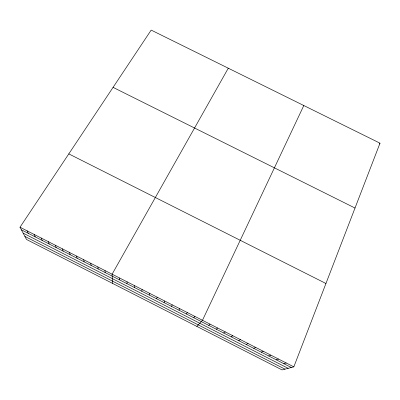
<?xml version="1.0" encoding="UTF-8"?>
<svg xmlns="http://www.w3.org/2000/svg" width="400" height="400" viewBox="0 0 400 400"><rect width="100%" height="100%" fill="white"/><g stroke="black" fill="none" stroke-linecap="round" stroke-linejoin="round"><path stroke-width="0.6" d="M119.585 279.91L119.6 278.01M126.98 283.68L127.1 281.835M134.38 287.455L134.61 285.665M141.79 291.235L142.125 289.495M149.2 295.015L149.645 293.33M156.625 298.8L157.175 297.17M293.83 366.855L380 143.19L151.175 30.095L20 227.225L26.51 239.465L282.05 369.905L293.83 366.855L20 227.225M164.05 302.59L164.705 301.015M303.805 105.53L202.48 320.275L196.86 326.42M171.485 306.38L172.25 304.86M228.285 68.205L112.105 274.19L112.525 283.37M178.925 310.175L179.795 308.705M186.375 313.975L187.35 312.56M193.825 317.775L194.915 316.415M379.225 143.99L380 143.19M208.755 325.39L210.055 324.135M216.225 329.2L217.64 328.005M223.705 333.015L225.225 331.875M231.195 336.835L232.82 335.745M238.685 340.655L240.425 339.62M246.185 344.48L248.035 343.505M253.695 348.31L255.65 347.385M261.205 352.145L263.27 351.275M268.725 355.98L270.9 355.165M276.255 359.815L278.54 359.06M283.785 363.66L286.18 362.955M113.065 87.365L355.015 208.045M68.8 153.885L325.945 283.505M21.385 229.825L291.325 367.505M23.135 233.12L288.15 368.325M24.88 236.4L285 369.145M27.05 230.82L28.335 233.37M34.105 234.415L35.29 236.915M41.165 238.015L42.255 240.47M48.235 241.62L49.22 244.02M55.305 245.225L56.195 247.58M62.385 248.835L63.175 251.14M69.47 252.45L70.16 254.7M76.56 256.065L77.15 258.27M83.66 259.685L84.15 261.835M90.76 263.305L91.15 265.41M97.87 266.93L98.16 268.985M104.985 270.56L105.175 272.56"/></g></svg>
